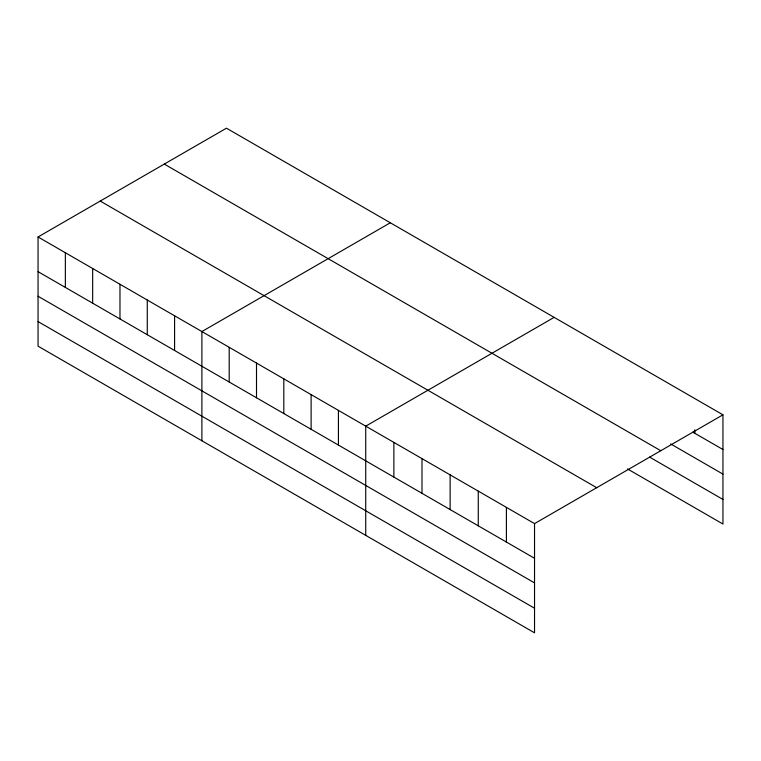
<?xml version="1.0" encoding="UTF-8"?>
<svg xmlns="http://www.w3.org/2000/svg" width="761" height="761" viewBox="0 0 761 761"><rect width="100%" height="100%" fill="white"/><g stroke="black" fill="none" stroke-linecap="round" stroke-linejoin="round"><path stroke-width="1.14" d="M38.05 236.966L534.536 523.606L534.536 632.819L38.05 346.179L38.05 236.966L226.464 128.181L722.95 414.821L722.95 524.034L627.492 468.928M390.307 222.773L201.893 331.558L201.893 440.771M554.141 317.366L365.727 426.15L365.727 535.354M534.536 523.606L722.95 414.821M692.805 432.115L722.95 449.523M670.698 443.948L722.95 474.113M164.29 164.081L660.776 450.721M649.599 457.095L722.95 499.444M100.224 201.066L596.71 487.706M38.05 271.658L534.536 558.298M38.05 296.248L534.536 582.888M38.05 321.589L534.536 608.229M694.812 429.803L694.812 433.275M506.398 507.359L506.398 542.06M478.269 491.121L478.269 525.813M450.132 474.874L450.132 509.575M421.994 458.636L421.994 493.328M393.865 442.388L393.865 477.09M338.426 410.379L338.426 445.08M311.116 394.617L311.116 429.309M283.805 378.854L283.805 413.546M256.505 363.083L256.505 397.784M229.194 347.32L229.194 382.022M174.583 315.786L174.583 350.488M147.273 300.024L147.273 334.726M119.972 284.262L119.972 318.954M92.661 268.5L92.661 303.192M65.36 252.728L65.36 287.43"/></g></svg>
